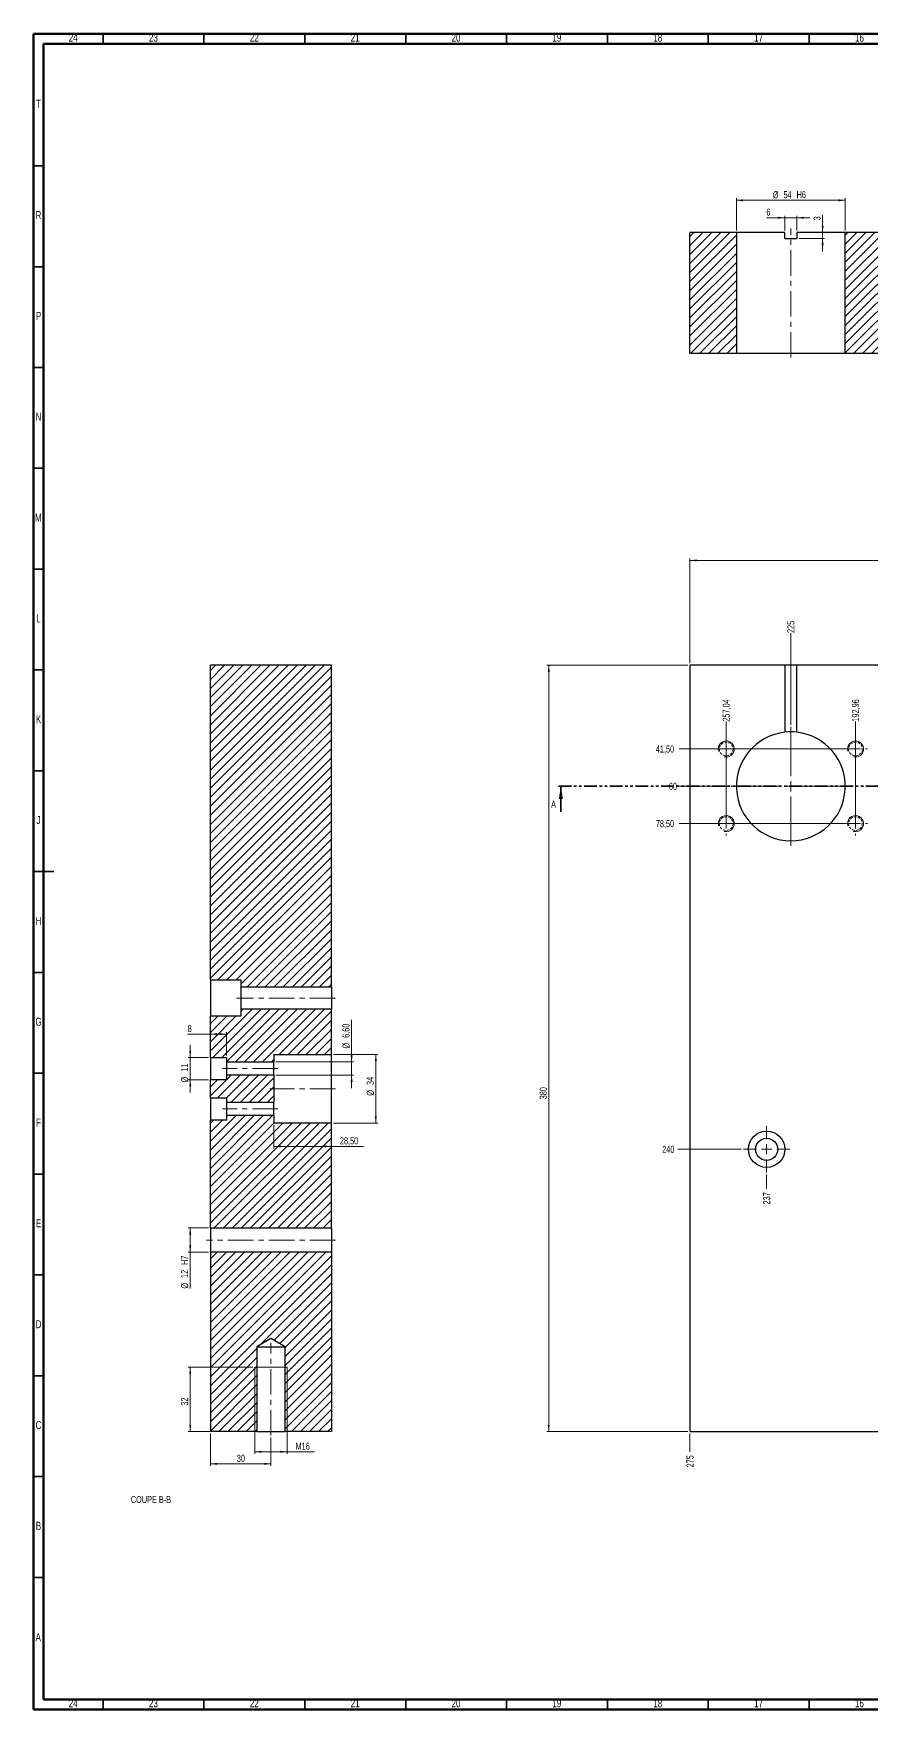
# Model space of a CAD drawing. Header units: millimetres. Extents: x 15 to 1184, y 5 to 836.
# Drawn here: x 15 to 430, y 5 to 836 of the extents above; entities that cross this region are included whole.
import ezdxf

# ---------------------------------------------------------------- set-up
doc = ezdxf.new("R2010")
doc.units = ezdxf.units.MM
for name, pattern in [('CENTERX2', [20.32, 12.7, -2.54, 2.54, -2.54]), ('HIDDEN', [1.905, 1.27, -0.635]), ('PHANTOM', [12.7, 6.35, -1.27, 1.27, -1.27, 1.27, -1.27])]:
    doc.linetypes.add(name, pattern=pattern)
doc.styles.add('SLDTEXTSTYLE0', font='TXT', dxfattribs={"width": 0.75})
doc.dimstyles.new('SLDDIMSTYLE1', dxfattribs={"dimtxt": 3.5, "dimasz": 3.302, "dimexe": 0, "dimexo": 0.0625, "dimgap": 0.875, "dimtad": 0, "dimtih": 1, "dimtoh": 1, "dimrnd": 1e-09, "dimzin": 12, "dimdsep": 46, "dimtxsty": 'SLDTEXTSTYLE0', "dimblk1": 'NONE', "dimblk2": 'NONE', "dimsah": 1, "dimcen": 0.09, "dimadec": 0, "dimazin": 3, "dimtfac": 1, "dimtofl": 0, "dimtmove": 0, "dimatfit": 3, "dimldrblk": 'NONE', "dimfxl": 1, "dimfrac": 2, "dimtolj": 1, "dimtzin": 12, "dimarcsym": 0})
doc.dimstyles.new('SLDDIMSTYLE2', dxfattribs={"dimtxt": 3.5, "dimasz": 3.302, "dimexe": 0, "dimexo": 0.0625, "dimgap": 0.875, "dimtad": 1, "dimrnd": 1e-09, "dimzin": 12, "dimdsep": 46, "dimtxsty": 'SLDTEXTSTYLE0', "dimsah": 1, "dimcen": 0.09, "dimadec": 0, "dimazin": 3, "dimtfac": 1, "dimtofl": 0, "dimtmove": 0, "dimatfit": 3, "dimfxl": 1, "dimfrac": 2, "dimtolj": 1, "dimtzin": 12, "dimarcsym": 0})
doc.dimstyles.new('SLDDIMSTYLE3', dxfattribs={"dimtxt": 3.5, "dimasz": 3.302, "dimexe": 0, "dimexo": 0.0625, "dimgap": 0.875, "dimtad": 1, "dimrnd": 1e-09, "dimzin": 12, "dimdsep": 46, "dimtxsty": 'SLDTEXTSTYLE0', "dimsah": 1, "dimcen": 0.09, "dimadec": 0, "dimazin": 3, "dimtfac": 1, "dimtmove": 0, "dimatfit": 0, "dimfxl": 1, "dimfrac": 2, "dimtolj": 1, "dimtzin": 12, "dimarcsym": 0})

# ---------------------------------------------------------------- blocks, each defined once
blk = doc.blocks.new('_D_11')
at = {"color": 7, "linetype": 'Continuous', "lineweight": 18}
blk.add_line((422.44, 445.31), (422.44, 494.87), dxfattribs=at)
at = {"color": 7, "linetype": 'Continuous', "lineweight": 18, "insert": (420.71, 494.87), "char_height": 3.5, "attachment_point": 1, "rotation": 90, "style": 'SLDTEXTSTYLE0'}
blk.add_mtext('192,96', dxfattribs=at)
blk = doc.blocks.new('_None')
blk = doc.blocks.new('_D_12')
at = {"color": 7, "linetype": 'Continuous', "lineweight": 18}
blk.add_line((390.4, 493.31), (390.4, 538.81), dxfattribs=at)
at = {"color": 7, "linetype": 'Continuous', "lineweight": 18, "insert": (388.67, 538.81), "char_height": 3.5, "attachment_point": 1, "rotation": 90, "style": 'SLDTEXTSTYLE0'}
blk.add_mtext('225', dxfattribs=at)
blk = doc.blocks.new('_D_13')
at = {"color": 7, "linetype": 'Continuous', "lineweight": 18}
blk.add_line((378.4, 270.31), (378.4, 263.19), dxfattribs=at)
at = {"color": 7, "linetype": 'Continuous', "lineweight": 18, "insert": (376.67, 255.43), "char_height": 3.5, "attachment_point": 1, "rotation": 90, "style": 'SLDTEXTSTYLE0'}
blk.add_mtext('237', dxfattribs=at)
blk = doc.blocks.new('_D_14')
at = {"color": 7, "linetype": 'Continuous', "lineweight": 18}
blk.add_line((358.36, 445.31), (358.36, 494.87), dxfattribs=at)
at = {"color": 7, "linetype": 'Continuous', "lineweight": 18, "insert": (356.62, 494.87), "char_height": 3.5, "attachment_point": 1, "rotation": 90, "style": 'SLDTEXTSTYLE0'}
blk.add_mtext('257,04', dxfattribs=at)
blk = doc.blocks.new('_D_15')
at = {"color": 7, "linetype": 'Continuous', "lineweight": 18}
blk.add_line((340.4, 141.81), (340.4, 132.81), dxfattribs=at)
at = {"color": 7, "linetype": 'Continuous', "lineweight": 18, "insert": (338.67, 125.05), "char_height": 3.5, "attachment_point": 1, "rotation": 90, "style": 'SLDTEXTSTYLE0'}
blk.add_mtext('275', dxfattribs=at)
blk = doc.blocks.new('_D_39')
at = {"color": 7, "linetype": 'Continuous', "lineweight": 18}
blk.add_line((421.44, 481.31), (335.11, 481.31), dxfattribs=at)
at = {"color": 7, "linetype": 'Continuous', "lineweight": 18, "insert": (323.47, 483.05), "char_height": 3.5, "attachment_point": 1, "style": 'SLDTEXTSTYLE0'}
blk.add_mtext('41,50', dxfattribs=at)
blk = doc.blocks.new('_D_41')
at = {"color": 7, "linetype": 'Continuous', "lineweight": 18}
blk.add_line((359.9, 462.81), (335.11, 462.81), dxfattribs=at)
at = {"color": 7, "linetype": 'Continuous', "lineweight": 18, "insert": (329.94, 464.55), "char_height": 3.5, "attachment_point": 1, "style": 'SLDTEXTSTYLE0'}
blk.add_mtext('60', dxfattribs=at)
blk = doc.blocks.new('_D_43')
at = {"color": 7, "linetype": 'Continuous', "lineweight": 18}
blk.add_line((421.44, 444.31), (335.11, 444.31), dxfattribs=at)
at = {"color": 7, "linetype": 'Continuous', "lineweight": 18, "insert": (323.47, 446.05), "char_height": 3.5, "attachment_point": 1, "style": 'SLDTEXTSTYLE0'}
blk.add_mtext('78,50', dxfattribs=at)
blk = doc.blocks.new('_D_68')
at = {"color": 7, "linetype": 'Continuous', "lineweight": 18}
blk.add_line((365.9, 282.81), (334.38, 282.81), dxfattribs=at)
at = {"color": 7, "linetype": 'Continuous', "lineweight": 18, "insert": (326.62, 284.55), "char_height": 3.5, "attachment_point": 1, "style": 'SLDTEXTSTYLE0'}
blk.add_mtext('240', dxfattribs=at)
blk = doc.blocks.new('_D_73')
at = {"color": 7, "linetype": 'Continuous', "lineweight": 18}
for p, q in [((340.4, 523.81), (340.4, 575.81)), ((890.4, 574.81), (340.4, 574.81)), ((890.4, 523.81), (890.4, 575.81))]:
    blk.add_line(p, q, dxfattribs=at)
for points in [[(340.4, 574.81), (343.7, 574.3), (343.7, 575.32)], [(890.4, 574.81), (887.1, 575.32), (887.1, 574.3)]]:
    blk.add_solid(points, dxfattribs=at)
at = {"color": 7, "linetype": 'Continuous', "lineweight": 18, "insert": (612.86, 579.32), "char_height": 3.5, "attachment_point": 1, "style": 'SLDTEXTSTYLE0'}
blk.add_mtext('550', dxfattribs=at)
blk = doc.blocks.new('_D_74')
at = {"color": 7, "linetype": 'Continuous', "lineweight": 18}
for p, q in [((339.4, 522.81), (269.4, 522.81)), ((270.4, 522.81), (270.4, 142.81)), ((339.4, 142.81), (269.4, 142.81))]:
    blk.add_line(p, q, dxfattribs=at)
for points in [[(270.4, 522.81), (269.89, 519.51), (270.91, 519.51)], [(270.4, 142.81), (270.91, 146.11), (269.89, 146.11)]]:
    blk.add_solid(points, dxfattribs=at)
at = {"color": 7, "linetype": 'Continuous', "lineweight": 18, "insert": (265.89, 307.58), "char_height": 3.5, "attachment_point": 1, "rotation": 90, "style": 'SLDTEXTSTYLE0'}
blk.add_mtext('380', dxfattribs=at)
blk = doc.blocks.new('SW_CENTERMARKSYMBOL_5')
at = {"color": 0, "linetype": 'Continuous', "lineweight": 0}
for p, q in [((0, 5), (0, 11.5)), ((-5, 0), (-11.5, 0)), ((0, 0), (-2.5, 0)), ((0, 0), (0, 2.5)), ((0, 0), (0, -2.5)), ((0, 0), (2.5, 0)), ((5, 0), (11.5, 0)), ((0, -5), (0, -11.5))]:
    blk.add_line(p, q, dxfattribs=at)
blk = doc.blocks.new('SW_CENTERMARKSYMBOL_31')
at = {"color": 0, "linetype": 'Continuous', "lineweight": 0}
for p, q in [((0, 5), (0, 29.5)), ((-5, 0), (-29.5, 0)), ((0, 0), (-2.5, 0)), ((0, 0), (0, 2.5)), ((0, 0), (0, -2.5)), ((0, 0), (2.5, 0)), ((5, 0), (29.5, 0)), ((0, -5), (0, -29.5))]:
    blk.add_line(p, q, dxfattribs=at)
blk = doc.blocks.new('SW_CENTERMARKSYMBOL_32')
at = {"color": 0, "linetype": 'Continuous', "lineweight": 0}
for p, q in [((-5, 0), (-5.9, 0)), ((0, 0), (-2.5, 0)), ((0, 5), (0, 5.9)), ((0, 0), (0, 2.5)), ((0, 0), (0, -2.5)), ((0, 0), (2.5, 0)), ((5, 0), (5.9, 0)), ((0, -5), (0, -5.9))]:
    blk.add_line(p, q, dxfattribs=at)
blk = doc.blocks.new('SW_CENTERMARKSYMBOL_33')
at = {"color": 0, "linetype": 'Continuous', "lineweight": 0}
for p, q in [((-5, 0), (-5.9, 0)), ((0, 0), (-2.5, 0)), ((0, 5), (0, 5.9)), ((0, 0), (0, 2.5)), ((0, 0), (0, -2.5)), ((0, 0), (2.5, 0)), ((5, 0), (5.9, 0)), ((0, -5), (0, -5.9))]:
    blk.add_line(p, q, dxfattribs=at)
blk = doc.blocks.new('SW_CENTERMARKSYMBOL_34')
at = {"color": 0, "linetype": 'Continuous', "lineweight": 0}
for p, q in [((-5, 0), (-5.9, 0)), ((0, 0), (-2.5, 0)), ((0, 5), (0, 5.9)), ((0, 0), (0, 2.5)), ((0, 0), (0, -2.5)), ((0, 0), (2.5, 0)), ((5, 0), (5.9, 0)), ((0, -5), (0, -5.9))]:
    blk.add_line(p, q, dxfattribs=at)
blk = doc.blocks.new('SW_CENTERMARKSYMBOL_35')
at = {"color": 0, "linetype": 'Continuous', "lineweight": 0}
for p, q in [((-5, 0), (-5.9, 0)), ((0, 0), (-2.5, 0)), ((0, 5), (0, 5.9)), ((0, 0), (0, 2.5)), ((0, 0), (0, -2.5)), ((0, 0), (2.5, 0)), ((5, 0), (5.9, 0)), ((0, -5), (0, -5.9))]:
    blk.add_line(p, q, dxfattribs=at)
blk = doc.blocks.new('_D_75')
at = {"color": 7, "linetype": 'Continuous', "lineweight": 18}
for p, q in [((387.4, 744.75), (378.29, 744.75)), ((387.4, 738.4), (387.4, 745.75)), ((387.4, 744.75), (393.4, 744.75)), ((393.4, 738.4), (393.4, 745.75)), ((393.4, 744.75), (399.75, 744.75))]:
    blk.add_line(p, q, dxfattribs=at)
for points in [[(387.4, 744.75), (384.1, 745.26), (384.1, 744.25)], [(393.4, 744.75), (396.7, 744.25), (396.7, 745.26)]]:
    blk.add_solid(points, dxfattribs=at)
at = {"color": 7, "linetype": 'Continuous', "lineweight": 18, "insert": (378.29, 749.27), "char_height": 3.5, "attachment_point": 1, "style": 'SLDTEXTSTYLE0'}
blk.add_mtext('6', dxfattribs=at)
blk = doc.blocks.new('_D_76')
at = {"color": 7, "linetype": 'Continuous', "lineweight": 18}
for p, q in [((406.16, 737.4), (406.16, 746.05)), ((394.4, 734.4), (407.16, 734.4)), ((406.16, 737.4), (406.16, 734.4)), ((406.16, 734.4), (406.16, 728.05))]:
    blk.add_line(p, q, dxfattribs=at)
for points in [[(406.16, 737.4), (406.67, 740.7), (405.65, 740.7)], [(406.16, 734.4), (405.65, 731.09), (406.67, 731.09)]]:
    blk.add_solid(points, dxfattribs=at)
at = {"color": 7, "linetype": 'Continuous', "lineweight": 18, "insert": (401.65, 743.46), "char_height": 3.5, "attachment_point": 1, "rotation": 90, "style": 'SLDTEXTSTYLE0'}
blk.add_mtext('3', dxfattribs=at)
blk = doc.blocks.new('_D_77')
at = {"color": 7, "linetype": 'Continuous', "lineweight": 18}
for p, q in [((363.4, 738.4), (363.4, 754.4)), ((363.4, 753.4), (417.4, 753.4)), ((417.4, 738.4), (417.4, 754.4))]:
    blk.add_line(p, q, dxfattribs=at)
for points in [[(363.4, 753.4), (366.7, 752.89), (366.7, 753.9)], [(417.4, 753.4), (414.1, 753.9), (414.1, 752.89)]]:
    blk.add_solid(points, dxfattribs=at)
at = {"color": 7, "linetype": 'Continuous', "lineweight": 18, "char_height": 3.5, "attachment_point": 1, "style": 'SLDTEXTSTYLE0'}
for s, insert in [('%%c', (381.48, 757.91)), ('54', (386.76, 757.96)), ('H6', (393.24, 757.96))]:
    blk.add_mtext(s, dxfattribs=dict(at, insert=insert))
blk = doc.blocks.new('_D_89')
at = {"color": 7, "linetype": 'Continuous', "lineweight": 18}
for p, q in [((123.68, 174.81), (91.68, 174.81)), ((92.68, 142.81), (92.68, 174.81)), ((123.68, 142.81), (91.68, 142.81))]:
    blk.add_line(p, q, dxfattribs=at)
for points in [[(92.68, 174.81), (92.18, 171.51), (93.19, 171.51)], [(92.68, 142.81), (93.19, 146.11), (92.18, 146.11)]]:
    blk.add_solid(points, dxfattribs=at)
at = {"color": 7, "linetype": 'Continuous', "lineweight": 18, "insert": (88.17, 155.65), "char_height": 3.5, "attachment_point": 1, "rotation": 90, "style": 'SLDTEXTSTYLE0'}
blk.add_mtext('32', dxfattribs=at)
blk = doc.blocks.new('_D_90')
at = {"color": 7, "linetype": 'Continuous', "lineweight": 18}
for p, q in [((124.68, 173.81), (124.68, 131.81)), ((140.68, 173.81), (140.68, 131.81)), ((140.68, 132.81), (124.68, 132.81)), ((140.68, 132.81), (154.35, 132.81))]:
    blk.add_line(p, q, dxfattribs=at)
for points in [[(124.68, 132.81), (127.99, 132.3), (127.99, 133.32)], [(140.68, 132.81), (137.38, 133.32), (137.38, 132.3)]]:
    blk.add_solid(points, dxfattribs=at)
at = {"color": 7, "linetype": 'Continuous', "lineweight": 18, "insert": (144.89, 137.32), "char_height": 3.5, "attachment_point": 1, "style": 'SLDTEXTSTYLE0'}
blk.add_mtext('M16', dxfattribs=at)
blk = doc.blocks.new('_D_91')
at = {"color": 7, "linetype": 'Continuous', "lineweight": 18}
for p, q in [((102.68, 141.81), (102.68, 125.81)), ((132.68, 139.81), (132.68, 125.81)), ((132.68, 126.81), (102.68, 126.81))]:
    blk.add_line(p, q, dxfattribs=at)
for points in [[(102.68, 126.81), (105.99, 126.3), (105.99, 127.32)], [(132.68, 126.81), (129.38, 127.32), (129.38, 126.3)]]:
    blk.add_solid(points, dxfattribs=at)
at = {"color": 7, "linetype": 'Continuous', "lineweight": 18, "insert": (115.77, 131.32), "char_height": 3.5, "attachment_point": 1, "style": 'SLDTEXTSTYLE0'}
blk.add_mtext('30', dxfattribs=at)
blk = doc.blocks.new('_D_92')
at = {"color": 7, "linetype": 'Continuous', "lineweight": 18}
for p, q in [((101.68, 243.81), (91.68, 243.81)), ((92.68, 243.81), (92.68, 231.81)), ((101.68, 231.81), (91.68, 231.81)), ((92.68, 231.81), (92.68, 213.7))]:
    blk.add_line(p, q, dxfattribs=at)
for points in [[(92.68, 243.81), (92.18, 240.51), (93.19, 240.51)], [(92.68, 231.81), (93.19, 235.11), (92.18, 235.11)]]:
    blk.add_solid(points, dxfattribs=at)
at = {"color": 7, "linetype": 'Continuous', "lineweight": 18, "char_height": 3.5, "attachment_point": 1, "rotation": 90, "style": 'SLDTEXTSTYLE0'}
for s, insert in [('H7', (88.12, 225.47)), ('%%c', (88.17, 213.7)), ('12', (88.12, 218.98))]:
    blk.add_mtext(s, dxfattribs=dict(at, insert=insert))
blk = doc.blocks.new('_D_93')
at = {"color": 7, "linetype": 'Continuous', "lineweight": 18}
for p, q in [((163.68, 329.81), (185.68, 329.81)), ((184.68, 329.81), (184.68, 295.81)), ((163.68, 295.81), (185.68, 295.81))]:
    blk.add_line(p, q, dxfattribs=at)
for points in [[(184.68, 329.81), (184.18, 326.51), (185.19, 326.51)], [(184.68, 295.81), (185.19, 299.11), (184.18, 299.11)]]:
    blk.add_solid(points, dxfattribs=at)
at = {"color": 7, "linetype": 'Continuous', "lineweight": 18, "char_height": 3.5, "attachment_point": 1, "rotation": 90, "style": 'SLDTEXTSTYLE0'}
for s, insert in [('34', (180.12, 314.67)), ('%%c', (180.17, 309.39))]:
    blk.add_mtext(s, dxfattribs=dict(at, insert=insert))
blk = doc.blocks.new('_D_94')
at = {"color": 7, "linetype": 'Continuous', "lineweight": 18}
for p, q in [((134.18, 294.81), (134.18, 283.23)), ((162.68, 294.81), (162.68, 283.23)), ((162.68, 284.23), (134.18, 284.23)), ((162.68, 284.23), (178.5, 284.23))]:
    blk.add_line(p, q, dxfattribs=at)
for points in [[(134.18, 284.23), (137.49, 283.72), (137.49, 284.73)], [(162.68, 284.23), (159.38, 284.73), (159.38, 283.72)]]:
    blk.add_solid(points, dxfattribs=at)
at = {"color": 7, "linetype": 'Continuous', "lineweight": 18, "insert": (166.87, 288.74), "char_height": 3.5, "attachment_point": 1, "style": 'SLDTEXTSTYLE0'}
blk.add_mtext('28,50', dxfattribs=at)
blk = doc.blocks.new('_D_95')
at = {"color": 7, "linetype": 'Continuous', "lineweight": 18}
for p, q in [((172.68, 326.11), (172.68, 347.08)), ((135.18, 326.11), (173.68, 326.11)), ((172.68, 326.11), (172.68, 319.51)), ((135.18, 319.51), (173.68, 319.51)), ((172.68, 319.51), (172.68, 313.16))]:
    blk.add_line(p, q, dxfattribs=at)
for points in [[(172.68, 326.11), (173.19, 329.41), (172.18, 329.41)], [(172.68, 319.51), (172.18, 316.21), (173.19, 316.21)]]:
    blk.add_solid(points, dxfattribs=at)
at = {"color": 7, "linetype": 'Continuous', "lineweight": 18, "char_height": 3.5, "attachment_point": 1, "rotation": 90, "style": 'SLDTEXTSTYLE0'}
for s, insert in [('6,60', (168.12, 338.03)), ('%%c', (168.17, 332.75))]:
    blk.add_mtext(s, dxfattribs=dict(at, insert=insert))
blk = doc.blocks.new('_D_96')
at = {"color": 7, "linetype": 'Continuous', "lineweight": 18}
for p, q in [((102.68, 329.31), (102.68, 340.91)), ((110.68, 329.31), (110.68, 340.91)), ((102.68, 339.91), (91.39, 339.91)), ((102.68, 339.91), (110.68, 339.91))]:
    blk.add_line(p, q, dxfattribs=at)
for points in [[(102.68, 339.91), (105.99, 339.4), (105.99, 340.42)], [(110.68, 339.91), (107.38, 340.42), (107.38, 339.4)]]:
    blk.add_solid(points, dxfattribs=at)
at = {"color": 7, "linetype": 'Continuous', "lineweight": 18, "insert": (91.39, 344.42), "char_height": 3.5, "attachment_point": 1, "style": 'SLDTEXTSTYLE0'}
blk.add_mtext('8', dxfattribs=at)
blk = doc.blocks.new('_D_97')
at = {"color": 7, "linetype": 'Continuous', "lineweight": 18}
for p, q in [((92.68, 328.31), (92.68, 334.66)), ((101.68, 328.31), (91.68, 328.31)), ((92.68, 328.31), (92.68, 317.31)), ((101.68, 317.31), (91.68, 317.31)), ((92.68, 317.31), (92.68, 310.96))]:
    blk.add_line(p, q, dxfattribs=at)
for points in [[(92.68, 328.31), (93.19, 331.61), (92.18, 331.61)], [(92.68, 317.31), (92.18, 314.01), (93.19, 314.01)]]:
    blk.add_solid(points, dxfattribs=at)
at = {"color": 7, "linetype": 'Continuous', "lineweight": 18, "char_height": 3.5, "attachment_point": 1, "rotation": 90, "style": 'SLDTEXTSTYLE0'}
for s, insert in [('11', (88.12, 321.21)), ('%%c', (88.17, 315.93))]:
    blk.add_mtext(s, dxfattribs=dict(at, insert=insert))

msp = doc.modelspace()

# ---------------------------------------------------------------- hatches: boundary and pattern name
at = {"linetype": 'Continuous', "lineweight": 18}
h = msp.add_hatch(dxfattribs=at)
h.set_pattern_fill('ANSI31', style=0)
h.paths.add_polyline_path([(340.401, 737.395), (340.401, 677.395), (363.401, 677.395), (363.401, 737.395)], flags=0)
h = msp.add_hatch(dxfattribs=at)
h.set_pattern_fill('ANSI31', style=0)
h.paths.add_polyline_path([(417.401, 677.395), (484.901, 677.395), (484.901, 722.395), (481.401, 722.395), (481.401, 737.395), (417.401, 737.395)], flags=0)
h = msp.add_hatch(dxfattribs=at)
h.set_pattern_fill('ANSI31', style=0)
h.paths.add_polyline_path([(162.684, 363.312), (162.684, 522.812), (102.684, 522.812), (102.684, 366.812), (117.684, 366.812), (117.684, 363.312)], flags=0)
h = msp.add_hatch(dxfattribs=at)
h.set_pattern_fill('ANSI31', style=0)
h.paths.add_polyline_path([(102.684, 348.812), (102.684, 328.312), (110.684, 328.312), (110.684, 326.112), (134.184, 326.112), (134.184, 329.812), (162.684, 329.812), (162.684, 352.312), (117.684, 352.312), (117.684, 348.812)], flags=0)
h = msp.add_hatch(dxfattribs=at)
h.set_pattern_fill('ANSI31', style=0)
h.paths.add_polyline_path([(110.684, 308.312), (110.684, 306.112), (134.184, 306.112), (134.184, 319.512), (110.684, 319.512), (110.684, 317.312), (102.684, 317.312), (102.684, 308.312)], flags=0)
h = msp.add_hatch(dxfattribs=at)
h.set_pattern_fill('ANSI31', style=0)
h.paths.add_polyline_path([(102.684, 297.312), (102.684, 243.812), (162.684, 243.812), (162.684, 295.812), (134.184, 295.812), (134.184, 299.512), (110.684, 299.512), (110.684, 297.312)], flags=0)
h = msp.add_hatch(dxfattribs=at)
h.set_pattern_fill('ANSI31', style=0)
h.paths.add_polyline_path([(162.684, 142.812), (162.684, 231.812), (102.684, 231.812), (102.684, 142.812), (125.684, 142.812), (125.684, 184.812), (132.684, 189.018), (139.684, 184.812), (139.684, 142.812)], flags=0)

# ---------------------------------------------------------------- linework, layer by layer
at = {"color": 7, "linetype": 'Continuous', "lineweight": 70}
for p, q in [((15, 5), (15, 836)), ((15, 836), (1184, 836)), ((20, 10), (20, 831)), ((20, 831), (1179, 831)), ((1179, 10), (20, 10)), ((1184, 5), (15, 5))]:
    msp.add_line(p, q, dxfattribs=at)
at = {"color": 7, "linetype": 'Continuous', "lineweight": 35}
for p, q in [((49.5, 831), (49.5, 836)), ((99.5, 831), (99.5, 836)), ((149.5, 831), (149.5, 836)), ((199.5, 831), (199.5, 836)), ((249.5, 831), (249.5, 836)), ((299.5, 831), (299.5, 836)), ((349.5, 831), (349.5, 836)), ((399.5, 831), (399.5, 836)), ((20, 770.5), (15, 770.5)), ((20, 720.5), (15, 720.5)), ((20, 670.5), (15, 670.5)), ((20, 620.5), (15, 620.5)), ((20, 570.5), (15, 570.5)), ((20, 520.5), (15, 520.5)), ((20, 470.5), (15, 470.5)), ((276.401, 450.112), (276.401, 462.812)), ((14.999, 420.5), (25.001, 420.5)), ((20, 420.5), (15, 420.5)), ((20, 370.5), (15, 370.5)), ((20, 320.5), (15, 320.5)), ((20, 270.5), (15, 270.5)), ((20, 220.5), (15, 220.5)), ((20, 170.5), (15, 170.5)), ((20, 120.5), (15, 120.5)), ((20, 70.5), (15, 70.5)), ((49.5, 10), (49.5, 5)), ((99.5, 10), (99.5, 5)), ((149.5, 10), (149.5, 5)), ((199.5, 10), (199.5, 5)), ((249.5, 10), (249.5, 5)), ((299.5, 10), (299.5, 5)), ((349.5, 10), (349.5, 5)), ((399.5, 10), (399.5, 5))]:
    msp.add_line(p, q, dxfattribs=at)
at = {"color": 7, "linetype": 'Continuous', "lineweight": 25}
for p, q in [((363.401, 737.395), (340.401, 737.395)), ((340.401, 677.395), (340.401, 737.395)), ((363.401, 737.395), (363.401, 677.395)), ((387.401, 737.395), (363.401, 737.395)), ((387.401, 734.395), (387.401, 737.395)), ((387.401, 734.395), (393.401, 734.395)), ((393.401, 737.395), (393.401, 734.395)), ((417.401, 737.395), (393.401, 737.395)), ((417.401, 677.395), (417.401, 737.395)), ((481.401, 737.395), (417.401, 737.395)), ((363.401, 677.395), (340.401, 677.395)), ((417.401, 677.395), (363.401, 677.395)), ((484.901, 677.395), (417.401, 677.395)), ((102.684, 366.812), (102.684, 522.812)), ((162.684, 522.812), (102.684, 522.812)), ((162.684, 363.312), (162.684, 522.812)), ((387.401, 522.812), (340.401, 522.812)), ((340.401, 522.812), (340.401, 142.812)), ((387.401, 522.812), (387.401, 489.644)), ((393.401, 522.812), (387.401, 522.812)), ((393.401, 489.644), (393.401, 522.812)), ((837.401, 522.812), (393.401, 522.812)), ((102.684, 366.812), (117.684, 366.812)), ((102.684, 366.812), (102.684, 348.812)), ((117.684, 366.812), (117.684, 363.312)), ((117.684, 363.312), (162.684, 363.312)), ((117.684, 363.312), (117.684, 352.312)), ((162.684, 363.312), (162.684, 352.312)), ((117.684, 352.312), (117.684, 348.812)), ((162.684, 352.312), (117.684, 352.312)), ((162.684, 329.812), (162.684, 352.312)), ((117.684, 348.812), (102.684, 348.812)), ((102.684, 328.312), (102.684, 348.812)), ((102.684, 328.312), (110.684, 328.312)), ((102.684, 328.312), (102.684, 317.312)), ((110.684, 328.312), (110.684, 326.112)), ((110.684, 326.112), (134.184, 326.112)), ((110.684, 326.112), (110.684, 319.512)), ((134.184, 329.812), (162.684, 329.812)), ((134.184, 329.812), (134.184, 326.112)), ((134.184, 319.512), (134.184, 326.112)), ((162.684, 295.812), (162.684, 329.812)), ((110.684, 317.312), (102.684, 317.312)), ((102.684, 308.312), (102.684, 317.312)), ((134.184, 319.512), (110.684, 319.512)), ((110.684, 319.512), (110.684, 317.312)), ((134.184, 319.512), (134.184, 306.112)), ((102.684, 308.312), (110.684, 308.312)), ((102.684, 308.312), (102.684, 297.312)), ((110.684, 308.312), (110.684, 306.112)), ((110.684, 306.112), (134.184, 306.112)), ((110.684, 306.112), (110.684, 299.512)), ((110.684, 299.512), (110.684, 297.312)), ((134.184, 299.512), (110.684, 299.512)), ((134.184, 299.512), (134.184, 306.112)), ((134.184, 299.512), (134.184, 295.812)), ((110.684, 297.312), (102.684, 297.312)), ((102.684, 243.812), (102.684, 297.312)), ((162.684, 295.812), (134.184, 295.812)), ((162.684, 243.812), (162.684, 295.812)), ((102.684, 243.812), (162.684, 243.812)), ((102.684, 243.812), (102.684, 231.812)), ((162.684, 243.812), (162.684, 231.812)), ((162.684, 231.812), (102.684, 231.812)), ((102.684, 231.812), (102.684, 142.812)), ((162.684, 231.812), (162.684, 142.812)), ((132.684, 189.018), (125.684, 184.812)), ((125.684, 184.812), (125.684, 142.812)), ((125.684, 184.812), (139.684, 184.812)), ((139.684, 184.812), (132.684, 189.018)), ((139.684, 142.812), (139.684, 184.812)), ((125.684, 142.812), (102.684, 142.812)), ((125.684, 142.812), (139.684, 142.812)), ((162.684, 142.812), (139.684, 142.812)), ((340.401, 142.812), (890.401, 142.812))]:
    msp.add_line(p, q, dxfattribs=at)
at = {"color": 7, "linetype": 'CENTERX2', "lineweight": 18}
for p, q in [((390.401, 675.395), (390.401, 739.395)), ((164.684, 357.812), (115.684, 357.812)), ((136.184, 322.812), (108.684, 322.812)), ((164.684, 312.812), (132.184, 312.812)), ((136.184, 302.812), (108.684, 302.812)), ((164.684, 237.812), (100.684, 237.812)), ((132.684, 140.812), (132.684, 186.812))]:
    msp.add_line(p, q, dxfattribs=at)
at = {"color": 7, "linetype": 'PHANTOM', "lineweight": 35}
msp.add_line((446.708, 462.812), (274.401, 462.812), dxfattribs=at)
at = {"color": 7, "linetype": 'Continuous', "lineweight": 18}
for p, q in [((124.684, 174.812), (124.684, 142.812)), ((125.684, 174.812), (124.684, 174.812)), ((139.684, 174.812), (125.684, 174.812)), ((140.684, 174.812), (139.684, 174.812)), ((140.684, 142.812), (140.684, 174.812))]:
    msp.add_line(p, q, dxfattribs=at)
at = {"color": 7, "linetype": 'HIDDEN', "lineweight": 18}
for centre in [(358.358, 481.312), (422.444, 481.312), (358.358, 444.312), (422.444, 444.312)]:
    msp.add_circle(centre, 3.4, dxfattribs=at)
at = {"color": 7, "linetype": 'Continuous', "lineweight": 25}
for radius in [9, 5.5]:
    msp.add_circle((378.401, 282.812), radius, dxfattribs=at)
at = {"color": 7, "linetype": 'Continuous', "lineweight": 18}
for centre in [(358.358, 481.312), (422.444, 481.312), (358.358, 444.312), (422.444, 444.312)]:
    msp.add_arc(centre, 4, 255, 195, dxfattribs=at)
at = {"color": 7, "linetype": 'Continuous', "lineweight": 25}
for start, end in [(96.37937, 83.62063), (83.62063, 96.37937)]:
    msp.add_arc((390.401, 462.812), 27, start, end, dxfattribs=at)
at = {"color": 7, "linetype": 'Continuous', "lineweight": 35}
msp.add_solid([(276.401, 462.812), (275.385, 456.462), (277.417, 456.462)], dxfattribs=at)

# ---------------------------------------------------------------- block references
at = {"color": 7, "linetype": 'Continuous', "lineweight": 0}
for name, p in [('SW_CENTERMARKSYMBOL_31', (390.401, 462.812)), ('SW_CENTERMARKSYMBOL_32', (358.358, 481.312)), ('SW_CENTERMARKSYMBOL_33', (422.444, 481.312)), ('SW_CENTERMARKSYMBOL_35', (358.358, 444.312)), ('SW_CENTERMARKSYMBOL_34', (422.444, 444.312)), ('SW_CENTERMARKSYMBOL_5', (378.401, 282.812))]:
    msp.add_blockref(name, p, dxfattribs=at)

# ---------------------------------------------------------------- texts
at = {"color": 7, "linetype": 'Continuous', "lineweight": 0, "attachment_point": 2, "style": 'SLDTEXTSTYLE0'}
for s, insert, char_height in [('24', (34.67, 836.06), 3.9688), ('23', (74.42, 836.06), 3.9688), ('22', (124.42, 836.06), 3.9688), ('21', (174.42, 836.06), 3.9688), ('20', (224.42, 836.06), 3.9688), ('19', (274.42, 836.06), 3.9688), ('18', (324.42, 836.06), 3.9688), ('17', (374.42, 836.06), 3.9688), ('16', (424.42, 836.06), 3.9688), ('T', (17.488, 803.31), 3.969), ('R', (17.444, 748.06), 3.969), ('P', (17.485, 698.06), 3.969), ('N', (17.464, 648.06), 3.969), ('M', (17.362, 598.06), 3.969), ('L', (17.455, 548.06), 3.969), ('K', (17.489, 498.06), 3.969), ('J', (17.465, 448.06), 3.969), ('H', (17.49, 398.06), 3.969), ('G', (17.487, 348.06), 3.969), ('F', (17.458, 298.06), 3.969), ('E', (17.508, 248.06), 3.969), ('D', (17.453, 198.06), 3.969), ('C', (17.459, 148.06), 3.969), ('COUPE B-B', (73.214, 110.86), 3.5), ('B', (17.471, 98.06), 3.969), ('A', (17.34, 42.81), 3.969), ('24', (34.67, 10.06), 3.9688), ('23', (74.42, 10.06), 3.9688), ('22', (124.42, 10.06), 3.9688), ('21', (174.42, 10.06), 3.9688), ('20', (224.42, 10.06), 3.9688), ('19', (274.42, 10.06), 3.9688), ('18', (324.42, 10.06), 3.9688), ('17', (374.42, 10.06), 3.9688), ('16', (424.42, 10.06), 3.9688)]:
    msp.add_mtext(s, dxfattribs=dict(at, insert=insert, char_height=char_height))
at = {"color": 7, "linetype": 'Continuous', "insert": (271.569, 455.669), "char_height": 3.5, "attachment_point": 1, "style": 'SLDTEXTSTYLE0'}
msp.add_mtext('A', dxfattribs=at)

# ---------------------------------------------------------------- dimensions: what is measured, and where the dimension line sits
at = {"color": 7, "linetype": 'Continuous', "lineweight": 18}
for base, p1, p2, text, picture, middle in [((417.401, 753.395), (363.401, 737.395), (417.401, 737.395), '%%c<> H6', '_D_77', (390.24, 753.395)), ((124.684, 132.812), (140.684, 174.812), (124.684, 174.812), 'M16', '_D_90', (149.622, 132.812))]:
    dim = msp.add_linear_dim(base=base, p1=p1, p2=p2, text=text, dimstyle='SLDDIMSTYLE2', dxfattribs=at)
    dim.commit()
    dim.dimension.update_dxf_attribs({"geometry": picture, "text_midpoint": middle, "dimtype": 160})
for base, p1, p2, dimstyle, picture, middle in [((393.401, 744.754), (387.401, 737.395), (393.401, 737.395), 'SLDDIMSTYLE3', '_D_75', (379.585, 744.754)), ((340.401, 574.812), (890.401, 522.812), (340.401, 522.812), 'SLDDIMSTYLE2', '_D_73', (616.734, 574.812)), ((110.684, 339.912), (102.684, 328.312), (110.684, 328.312), 'SLDDIMSTYLE2', '_D_96', (92.684, 339.912)), ((134.184, 284.227), (162.684, 295.812), (134.184, 295.812), 'SLDDIMSTYLE2', '_D_94', (172.684, 284.227)), ((102.684, 126.812), (132.684, 140.812), (102.684, 142.812), 'SLDDIMSTYLE2', '_D_91', (118.353, 126.812))]:
    dim = msp.add_linear_dim(base=base, p1=p1, p2=p2, dimstyle=dimstyle, dxfattribs=at)
    dim.commit()
    dim.dimension.update_dxf_attribs({"geometry": picture, "text_midpoint": middle, "dimtype": 160})
for base, p1, p2, dimstyle, picture, middle in [((406.161, 734.395), (417.401, 737.395), (393.401, 734.395), 'SLDDIMSTYLE3', '_D_76', (406.161, 744.754)), ((270.401, 142.812), (340.401, 522.812), (340.401, 142.812), 'SLDDIMSTYLE2', '_D_74', (270.401, 311.455)), ((92.684, 174.812), (124.684, 142.812), (124.684, 174.812), 'SLDDIMSTYLE2', '_D_89', (92.684, 158.232))]:
    dim = msp.add_linear_dim(base=base, p1=p1, p2=p2, angle=90, dimstyle=dimstyle, dxfattribs=at)
    dim.commit()
    dim.dimension.update_dxf_attribs({"geometry": picture, "text_midpoint": middle, "dimtype": 160})
for feature_location, offset, dtype, origin, picture, middle in [((390.401, 492.312), (0, 46.5), 1, (615.401, 140.812), '_D_12', (390.401, 542.691)), ((422.444, 481.312), (-87.333, 0), 0, (890.401, 522.812), '_D_39', (329.292, 481.312)), ((422.444, 444.312), (-87.333, 0), 0, (890.401, 522.812), '_D_43', (329.292, 444.312)), ((366.901, 282.812), (-32.525, 0), 0, (890.401, 522.812), '_D_68', (330.497, 282.812)), ((360.901, 462.812), (-25.79, 0), 0, (890.401, 522.812), '_D_41', (332.525, 462.812)), ((358.358, 444.312), (0, 50.555), 1, (615.401, 140.812), '_D_14', (358.358, 501.979)), ((422.444, 444.312), (0, 50.555), 1, (615.401, 140.812), '_D_11', (422.444, 501.979)), ((378.401, 271.312), (0, -8.12), 1, (615.401, 140.812), '_D_13', (378.401, 259.312)), ((340.401, 142.812), (0, -10), 1, (615.401, 140.812), '_D_15', (340.401, 128.932))]:
    dim = msp.add_ordinate_dim(feature_location=feature_location, offset=offset, dtype=dtype, origin=origin, dimstyle='SLDDIMSTYLE1', dxfattribs=at)
    dim.commit()
    dim.dimension.update_dxf_attribs({"geometry": picture, "text_midpoint": middle})
for base, p1, p2, text, dimstyle, picture, middle in [((172.684, 319.512), (134.184, 326.112), (134.184, 319.512), '%%c<>', 'SLDDIMSTYLE3', '_D_95', (172.684, 339.912)), ((92.684, 317.312), (102.684, 328.312), (102.684, 317.312), '%%c<>', 'SLDDIMSTYLE3', '_D_97', (92.684, 321.153)), ((184.684, 295.812), (162.684, 329.812), (162.684, 295.812), '%%c<>', 'SLDDIMSTYLE2', '_D_93', (184.684, 314.614)), ((92.684, 231.812), (102.684, 243.812), (102.684, 231.812), '%%c<> H7', 'SLDDIMSTYLE2', '_D_92', (92.684, 222.462))]:
    dim = msp.add_linear_dim(base=base, p1=p1, p2=p2, angle=90, text=text, dimstyle=dimstyle, dxfattribs=at)
    dim.commit()
    dim.dimension.update_dxf_attribs({"geometry": picture, "text_midpoint": middle, "dimtype": 160})

doc.saveas('drawing.dxf')
